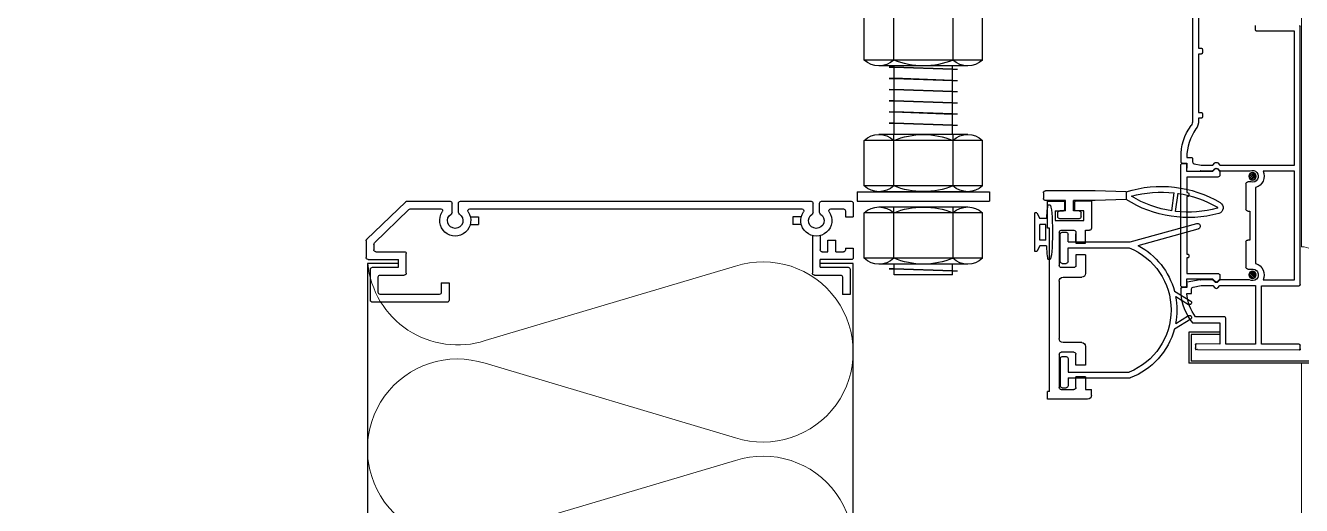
# Model space of a CAD drawing. Header units: millimetres. Extents: x -408440 to 245560, y -226171 to -13195.
# Drawn here: x 185272 to 186093, y -212579 to -212270 of the extents above; entities that cross this region are included whole.
import ezdxf
from ezdxf.xclip import XClip

# ---------------------------------------------------------------- set-up
doc = ezdxf.new("R2010")
doc.units = ezdxf.units.MM
doc.header["$LTSCALE"] = 5
doc.header["$MEASUREMENT"] = 0
doc.layers.get('0').update_dxf_attribs({"linetype": 'CONTINUOUS'})
for name, color, linetype, lineweight in [('A-DWXM-DOOR', 4, 'CONTINUOUS', 25), ('A-ELEV-LIN3', 8, 'CONTINUOUS', 18), ('A-WAXM-PANL', 6, 'CONTINUOUS', 20), ('A-XXXX-INSL2', 8, 'CONTINUOUS', 18)]:
    doc.layers.add(name, color=color, linetype=linetype, lineweight=lineweight)

# ---------------------------------------------------------------- blocks, each defined once
blk = doc.blocks.new('쫄대1')
at = {"color": 7}
for p, q in [((1931719.42, 129194.81), (1931719.42, 129194.31)), ((1931722.92, 129192.21), (1931721.42, 129191.41)), ((1931722.92, 129193.85), (1931722.92, 129192.21)), ((1931724.42, 129193.71), (1931728.42, 129193.71)), ((1931724.42, 129193.71), (1931724.42, 129192.21)), ((1931724.42, 129192.21), (1931728.42, 129192.21)), ((1931728.42, 129193.71), (1931728.42, 129192.21)), ((1931729.92, 129193.85), (1931729.92, 129192.21)), ((1931731.42, 129191.41), (1931729.92, 129192.21)), ((1931733.42, 129194.81), (1931733.42, 129194.31)), ((1931721.42, 129191.41), (1931721.42, 129190.91)), ((1931721.42, 129190.91), (1931731.42, 129190.91)), ((1931731.42, 129191.41), (1931731.42, 129190.91))]:
    blk.add_line(p, q, dxfattribs=at)
blk.add_ellipse((1931726.42, 129194.81), major_axis=(-7, 0), ratio=0.085714, start_param=3.141593, end_param=6.283185, dxfattribs=at)
at = {"color": 7, "extrusion": (0, 0, -1)}
for centre, major_axis, start_param, end_param in [((1931729.06, 129194.32), (9.64, 0.01), 2.261533, 3.134107), ((1931723.77, 129194.32), (-9.64, 0.01), 3.149078, 4.021652)]:
    blk.add_ellipse(centre, major_axis=major_axis, ratio=0.062704, start_param=start_param, end_param=end_param, dxfattribs=at)
blk = doc.blocks.new('rubber bk')
at = {"color": 8}
for p, q in [((1933005.7, 129232.36), (1933005.7, 129222.06)), ((1933006.7, 129233.36), (1933008.2, 129233.36)), ((1933008.2, 129231.86), (1933008.2, 129233.36)), ((1933011.5, 129231.86), (1933008.2, 129231.86)), ((1933011.5, 129231.86), (1933011.5, 129229.36)), ((1933014.5, 129231.86), (1933014.5, 129229.36)), ((1933019.3, 129231.86), (1933014.5, 129231.86)), ((1933042.9, 129231.86), (1933038.1, 129231.86)), ((1933042.9, 129231.86), (1933042.9, 129229.36)), ((1933045.9, 129229.36), (1933045.9, 129231.86)), ((1933045.9, 129231.86), (1933049.2, 129231.86)), ((1933049.2, 129231.86), (1933049.2, 129232.86)), ((1933056.7, 129233.36), (1933049.7, 129233.36)), ((1933051.7, 129224.06), (1933051.7, 129231.36)), ((1933051.7, 129231.36), (1933054.2, 129231.36)), ((1933054.2, 129231.36), (1933054.2, 129229.26)), ((1933056.7, 129233.36), (1933056.7, 129229.26)), ((1933008.2, 129225.56), (1933008.2, 129228.86)), ((1933008.7, 129229.36), (1933011.5, 129229.36)), ((1933014.5, 129229.36), (1933017.3, 129229.36)), ((1933017.8, 129228.86), (1933017.8, 129225.56)), ((1933020.3, 129230.86), (1933020.3, 129226.06)), ((1933037.1, 129226.06), (1933037.1, 129230.86)), ((1933039.6, 129228.86), (1933039.6, 129225.56)), ((1933042.9, 129229.36), (1933040.1, 129229.36)), ((1933048.7, 129229.36), (1933045.9, 129229.36)), ((1933046.25, 129229.36), (1933048.25, 129229.36)), ((1933049.2, 129225.56), (1933049.2, 129228.86)), ((1933056.4, 129228.96), (1933054.5, 129228.96)), ((1933017.3, 129225.06), (1933008.7, 129225.06)), ((1933036.1, 129225.06), (1933021.3, 129225.06)), ((1933048.7, 129225.06), (1933040.1, 129225.06)), ((1933054.2, 129224.06), (1933054.2, 129226.16)), ((1933056.4, 129226.46), (1933054.5, 129226.46)), ((1933056.7, 129222.06), (1933056.7, 129226.16)), ((1933005.7, 129222.06), (1933007.7, 129222.06)), ((1933007.7, 129222.56), (1933007.7, 129222.06)), ((1933007.7, 129222.56), (1933049.7, 129222.56)), ((1933049.7, 129222.56), (1933049.7, 129222.06)), ((1933049.7, 129222.06), (1933056.7, 129222.06)), ((1933054.2, 129224.06), (1933051.7, 129224.06))]:
    blk.add_line(p, q, dxfattribs=at)
for centre, radius, start, end in [((1933006.7, 129232.36), 1, 90, 180), ((1933019.3, 129230.86), 1, 0, 90), ((1933038.1, 129230.86), 1, 90, 180), ((1933049.7, 129232.86), 0.5, 90, 180), ((1933008.7, 129228.86), 0.5, 90, 180), ((1933017.3, 129228.86), 0.5, 0, 90), ((1933040.1, 129228.86), 0.5, 90, 180), ((1933048.7, 129228.86), 0.5, 0, 90), ((1933054.5, 129229.26), 0.3, 180, 270), ((1933056.4, 129229.26), 0.3, 270, 0), ((1933008.7, 129225.56), 0.5, 180, 270), ((1933017.3, 129225.56), 0.5, 270, 0), ((1933021.3, 129226.06), 1, 180, 270), ((1933036.1, 129226.06), 1, 270, 0), ((1933040.1, 129225.56), 0.5, 180, 270), ((1933048.7, 129225.56), 0.5, 270, 0), ((1933054.5, 129226.16), 0.3, 90, 180), ((1933056.4, 129226.16), 0.3, 0, 90)]:
    blk.add_arc(centre, radius, start, end, dxfattribs=at)
blk = doc.blocks.new('side rubber')
at = {"color": 8}
for p, q in [((1933119.27, 129317.92), (1933123.92, 129318.54)), ((1933119.4, 129316.93), (1933124.05, 129317.55)), ((1933122.32, 129305.21), (1933122.07, 129297.21)), ((1933124.32, 129305.21), (1933122.32, 129305.21)), ((1933124.32, 129305.21), (1933124.57, 129297.21)), ((1933122.07, 129297.21), (1933122.07, 129291.61)), ((1933124.57, 129297.21), (1933124.57, 129284.41)), ((1933117.87, 129293.61), (1933118.87, 129293.61)), ((1933122.07, 129296.26), (1933122.07, 129292.16)), ((1933117.37, 129293.11), (1933117.37, 129288.11)), ((1933119.37, 129293.11), (1933119.37, 129291.61)), ((1933119.37, 129291.61), (1933122.07, 129291.61)), ((1933117.87, 129287.61), (1933118.87, 129287.61)), ((1933119.37, 129289.61), (1933119.37, 129288.11)), ((1933119.37, 129289.61), (1933122.07, 129289.61)), ((1933122.07, 129289.61), (1933122.07, 129284.41)), ((1933122.07, 129284.96), (1933122.07, 129289.06)), ((1933124.07, 129283.91), (1933122.57, 129283.91))]:
    blk.add_line(p, q, dxfattribs=at)
for centre, radius, start, end in [((1933120.21, 129328.61), 1.54, 30.4539, 164.775), ((1933147.46, 129321.19), 29.78, 164.775, 212.4292), ((1933147.46, 129321.19), 28.38, 164.775, 186.6051), ((1933120.21, 129328.61), 0.135, 30.4539, 164.775), ((1933095.85, 129314.29), 28.38, 8.6238, 30.4539), ((1933095.9, 129314.18), 29.8, 342.5101, 30.683), ((1933147.46, 129321.19), 28.38, 188.6238, 211.0933), ((1933095.85, 129314.29), 28.38, 344.1356, 6.6051), ((1933117.87, 129293.11), 0.5, 90, 180), ((1933118.87, 129293.11), 0.5, 0, 90), ((1933117.87, 129288.11), 0.5, 180, 270), ((1933118.87, 129288.11), 0.5, 270, 0), ((1933122.57, 129284.41), 0.5, 180, 270), ((1933124.07, 129284.41), 0.5, 270, 0)]:
    blk.add_arc(centre, radius, start, end, dxfattribs=at)
blk = doc.blocks.new('inner rubber')
at = {"color": 8}
for p, q in [((1933104.54, 129319.62), (1933107.1, 129323.81)), ((1933105.91, 129319.94), (1933107.96, 129323.28)), ((1933112.91, 129319.94), (1933110.86, 129323.28)), ((1933114.27, 129319.62), (1933111.71, 129323.81)), ((1933125.98, 129310.31), (1933130.26, 129325.73)), ((1933126.91, 129308.26), (1933131.65, 129325.35)), ((1933091.91, 129292.26), (1933091.91, 129308.26)), ((1933093.41, 129292.26), (1933093.41, 129307.98)), ((1933125.41, 129292.26), (1933125.41, 129307.98)), ((1933126.91, 129292.26), (1933126.91, 129308.26)), ((1933089.41, 129290.76), (1933089.41, 129291.76)), ((1933091.91, 129292.26), (1933089.91, 129292.26)), ((1933096.91, 129292.26), (1933093.41, 129292.26)), ((1933097.41, 129290.76), (1933097.41, 129291.76)), ((1933121.41, 129290.76), (1933121.41, 129291.76)), ((1933121.91, 129292.26), (1933125.41, 129292.26)), ((1933126.91, 129292.26), (1933128.91, 129292.26)), ((1933129.41, 129290.76), (1933129.41, 129291.76)), ((1933096.91, 129290.26), (1933089.91, 129290.26)), ((1933121.91, 129290.26), (1933128.91, 129290.26))]:
    blk.add_line(p, q, dxfattribs=at)
for centre, radius, start, end in [((1933107.53, 129323.54), 0.5, 328.552, 148.5535), ((1933111.29, 129323.54), 0.5, 31.4465, 211.448), ((1933130.96, 129325.54), 0.723, 344.4748, 164.4759), ((1933109.41, 129301.5), 18.76, 79.2477, 100.7523), ((1933109.41, 129301.5), 18.76, 105.0232, 158.878), ((1933109.41, 129301.5), 17.26, 22.0317, 157.9683), ((1933109.41, 129301.5), 18.76, 27.9822, 74.9768), ((1933089.91, 129291.76), 0.5, 90, 180), ((1933089.91, 129290.76), 0.5, 180, 270), ((1933096.91, 129291.76), 0.5, 0, 90), ((1933096.91, 129290.76), 0.5, 270, 0), ((1933121.91, 129291.76), 0.5, 90, 180), ((1933121.91, 129290.76), 0.5, 180, 270), ((1933128.91, 129291.76), 0.5, 0, 90), ((1933128.91, 129290.76), 0.5, 270, 0)]:
    blk.add_arc(centre, radius, start, end, dxfattribs=at)
blk = doc.blocks.new('고정볼트')
at = {"color": 8}
for p, q in [((1934022.48, 124738.28), (1934045.35, 124738.28)), ((1934026.29, 124726.28), (1934026.29, 124738.28)), ((1934041.54, 124726.28), (1934041.54, 124738.28)), ((1934018.66, 124726.28), (1934018.66, 124736.78)), ((1934018.66, 124736.78), (1934049.16, 124736.78)), ((1934049.16, 124726.28), (1934049.16, 124736.78)), ((1934050.91, 124726.28), (1934016.91, 124726.28)), ((1934016.91, 124726.28), (1934016.91, 124723.83)), ((1934050.91, 124723.83), (1934016.91, 124723.83)), ((1934018.66, 124726.28), (1934049.16, 124726.28)), ((1934050.91, 124726.28), (1934050.91, 124723.83)), ((1934050.91, 124717.83), (1934016.91, 124717.83)), ((1934016.91, 124717.83), (1934016.91, 124715.38)), ((1934050.91, 124717.83), (1934050.91, 124715.38)), ((1934050.91, 124715.38), (1934016.91, 124715.38)), ((1934022.48, 124715.38), (1934045.35, 124715.38)), ((1934026.29, 124702.18), (1934026.29, 124715.38)), ((1934041.54, 124702.18), (1934041.54, 124715.38)), ((1934018.66, 124702.18), (1934018.66, 124713.88)), ((1934018.66, 124713.88), (1934049.16, 124713.88)), ((1934049.16, 124702.18), (1934049.16, 124713.88)), ((1934018.66, 124702.18), (1934049.16, 124702.18)), ((1934022.48, 124700.68), (1934045.35, 124700.68)), ((1934025.11, 124699.75), (1934026.41, 124699.79)), ((1934025.11, 124699.75), (1934026.41, 124699.74)), ((1934025.17, 124699.75), (1934026.41, 124699.83)), ((1934026.41, 124683.01), (1934026.41, 124700.68)), ((1934026.41, 124699.83), (1934041.41, 124700.36)), ((1934026.41, 124699.79), (1934041.41, 124700.31)), ((1934026.41, 124699.74), (1934041.41, 124700.26)), ((1934041.41, 124683.01), (1934041.41, 124700.68)), ((1934042.71, 124700.35), (1934041.41, 124700.36)), ((1934041.41, 124700.31), (1934042.71, 124700.35)), ((1934042.66, 124700.35), (1934041.41, 124700.26)), ((1934025.11, 124696.86), (1934026.41, 124696.9)), ((1934025.11, 124696.86), (1934026.41, 124696.86)), ((1934025.17, 124696.87), (1934026.41, 124696.95)), ((1934026.41, 124696.95), (1934041.41, 124697.48)), ((1934026.41, 124696.9), (1934041.41, 124697.43)), ((1934026.41, 124696.86), (1934041.41, 124697.38)), ((1934026.41, 124694.07), (1934041.41, 124694.59)), ((1934026.41, 124694.02), (1934041.41, 124694.55)), ((1934026.41, 124693.98), (1934041.41, 124694.5)), ((1934042.71, 124697.47), (1934041.41, 124697.48)), ((1934041.41, 124697.43), (1934042.71, 124697.47)), ((1934042.66, 124697.47), (1934041.41, 124697.38)), ((1934041.41, 124694.55), (1934042.71, 124694.59)), ((1934042.71, 124694.59), (1934041.41, 124694.59)), ((1934042.66, 124694.58), (1934041.41, 124694.5)), ((1934025.11, 124693.98), (1934026.41, 124694.02)), ((1934025.11, 124693.98), (1934026.41, 124693.98)), ((1934025.11, 124691.1), (1934026.41, 124691.14)), ((1934025.11, 124691.1), (1934026.41, 124691.09)), ((1934025.17, 124693.99), (1934026.41, 124694.07)), ((1934025.17, 124691.1), (1934026.41, 124691.19)), ((1934026.41, 124691.19), (1934041.41, 124691.71)), ((1934026.41, 124691.14), (1934041.41, 124691.67)), ((1934026.41, 124691.09), (1934041.41, 124691.62)), ((1934041.41, 124691.67), (1934042.71, 124691.71)), ((1934042.71, 124691.71), (1934041.41, 124691.71)), ((1934042.66, 124691.7), (1934041.41, 124691.62)), ((1934025.11, 124688.22), (1934026.41, 124688.26)), ((1934025.11, 124688.22), (1934026.41, 124688.21)), ((1934025.17, 124688.22), (1934026.41, 124688.31)), ((1934026.41, 124688.31), (1934041.41, 124688.83)), ((1934026.41, 124688.26), (1934041.41, 124688.78)), ((1934026.41, 124688.21), (1934041.41, 124688.74)), ((1934042.71, 124688.82), (1934041.41, 124688.83)), ((1934041.41, 124688.78), (1934042.71, 124688.82)), ((1934042.66, 124688.82), (1934041.41, 124688.74)), ((1934025.11, 124685.34), (1934026.41, 124685.38)), ((1934025.11, 124685.34), (1934026.41, 124685.33)), ((1934025.17, 124685.34), (1934026.41, 124685.42)), ((1934026.41, 124685.42), (1934041.41, 124685.95)), ((1934026.41, 124685.38), (1934041.41, 124685.9)), ((1934026.41, 124685.33), (1934041.41, 124685.86)), ((1934042.71, 124685.94), (1934041.41, 124685.95)), ((1934041.41, 124685.9), (1934042.71, 124685.94)), ((1934042.66, 124685.94), (1934041.41, 124685.86)), ((1934018.66, 124669.81), (1934018.66, 124681.51)), ((1934018.66, 124681.51), (1934049.16, 124681.51)), ((1934022.48, 124683.01), (1934045.35, 124683.01)), ((1934026.29, 124669.81), (1934026.29, 124683.01)), ((1934041.54, 124669.81), (1934041.54, 124683.01)), ((1934049.16, 124669.81), (1934049.16, 124681.51)), ((1934050.91, 124668.31), (1934016.91, 124668.31)), ((1934016.91, 124668.31), (1934016.91, 124665.86)), ((1934018.66, 124669.81), (1934049.16, 124669.81)), ((1934022.48, 124668.31), (1934045.35, 124668.31)), ((1934050.91, 124668.31), (1934050.91, 124665.86)), ((1934050.91, 124665.86), (1934016.91, 124665.86)), ((1934018.66, 124651.16), (1934018.66, 124662.86)), ((1934018.66, 124662.86), (1934049.16, 124662.86)), ((1934022.48, 124664.36), (1934045.35, 124664.36)), ((1934026.29, 124651.16), (1934026.29, 124664.36)), ((1934041.54, 124651.16), (1934041.54, 124664.36)), ((1934049.16, 124651.16), (1934049.16, 124662.86)), ((1934018.66, 124651.16), (1934049.16, 124651.16)), ((1934022.48, 124649.66), (1934045.35, 124649.66)), ((1934026.41, 124646.88), (1934026.41, 124649.66)), ((1934026.41, 124647.96), (1934041.41, 124648.49)), ((1934026.41, 124647.92), (1934041.41, 124648.44)), ((1934026.41, 124647.87), (1934041.41, 124648.4)), ((1934041.41, 124646.88), (1934041.41, 124649.66)), ((1934042.71, 124648.48), (1934041.41, 124648.49)), ((1934041.41, 124648.44), (1934042.71, 124648.48)), ((1934042.66, 124648.48), (1934041.41, 124648.4)), ((1934025.11, 124647.88), (1934026.41, 124647.92)), ((1934025.11, 124647.88), (1934026.41, 124647.87)), ((1934025.17, 124647.88), (1934026.41, 124647.96)), ((1934026.41, 124646.88), (1934041.41, 124646.88))]:
    blk.add_line(p, q, dxfattribs=at)
for centre, radius, start, end in [((1934022.48, 124732.69), 5.6, 47.0464, 132.9536), ((1934033.91, 124718.15), 20.13, 67.7416, 112.2584), ((1934045.35, 124732.69), 5.6, 47.0464, 132.9536), ((1934022.48, 124709.79), 5.6, 47.0464, 132.9536), ((1934033.91, 124695.25), 20.13, 67.7416, 112.2584), ((1934045.35, 124709.79), 5.6, 47.0464, 132.9536), ((1934022.48, 124706.28), 5.6, 227.0464, 312.9536), ((1934033.91, 124720.81), 20.13, 247.7416, 292.2584), ((1934045.35, 124706.28), 5.6, 227.0464, 312.9536), ((1934022.48, 124677.42), 5.6, 47.0464, 132.9536), ((1934033.91, 124662.88), 20.13, 67.7416, 112.2584), ((1934045.35, 124677.42), 5.6, 47.0464, 132.9536), ((1934022.48, 124673.91), 5.6, 227.0464, 312.9536), ((1934033.91, 124688.45), 20.13, 247.7416, 292.2584), ((1934045.35, 124673.91), 5.6, 227.0464, 312.9536), ((1934022.48, 124658.77), 5.6, 47.0464, 132.9536), ((1934033.91, 124644.23), 20.13, 67.7416, 112.2584), ((1934045.35, 124658.77), 5.6, 47.0464, 132.9536), ((1934022.48, 124655.26), 5.6, 227.0464, 312.9536), ((1934033.91, 124669.8), 20.13, 247.7416, 292.2584), ((1934045.35, 124655.26), 5.6, 227.0464, 312.9536)]:
    blk.add_arc(centre, radius, start, end, dxfattribs=at)
blk = doc.blocks.new('방열도어-양개')
at = {"color": 6}
for p, q in [((14.66, 3099.45), (14.66, 3062.4)), ((-13.04, 3020.26), (-13.04, 3086.65)), ((8.21, 3050.06), (7.72, 3049.57)), ((9.42, 3049.57), (8.92, 3050.06)), ((16.16, 3051.51), (16.16, 3050.34)), ((17.36, 3051.51), (16.16, 3051.51)), ((17.66, 3053.01), (17.66, 3051.81)), ((-1.7, 3047.97), (-0.91, 3047.18)), ((-1.68, 3048.4), (-0.49, 3047.2)), ((-1.53, 3048.7), (-0.18, 3047.35)), ((-1.31, 3048.93), (0.04, 3047.57)), ((-1.01, 3049.07), (0.19, 3047.88)), ((-0.58, 3049.09), (0.21, 3048.3)), ((-0.38, 3046.68), (0.46, 3046.68)), ((7.58, 3049.51), (-0.13, 3049.51)), ((12.61, 3049.51), (9.56, 3049.51)), ((0.96, 3046.18), (0.96, 3039.68)), ((101.99, 3041.23), (101.99, 3037.73)), ((110.16, 3041.73), (102.49, 3041.73)), ((110.66, 3038.85), (110.66, 3041.23)), ((112.33, 3038.85), (112.33, 3041.23)), ((203.06, 3041.73), (112.83, 3041.73)), ((203.56, 3038.85), (203.56, 3041.23)), ((205.22, 3038.85), (205.22, 3041.23)), ((216.78, 3041.73), (205.72, 3041.73)), ((227.18, 3031.87), (217.13, 3041.59)), ((-0.04, 3039.18), (-0.04, 3031.74)), ((0.46, 3039.18), (-0.04, 3039.18)), ((-0.04, 3039.18), (-0.04, 3031.74)), ((103.99, 3037.73), (101.99, 3037.73)), ((103.99, 3039.23), (103.99, 3037.73)), ((107.75, 3039.73), (104.49, 3039.73)), ((200.65, 3039.73), (115.23, 3039.73)), ((115.37, 3037.73), (117.53, 3037.73)), ((117.53, 3037.73), (117.53, 3035.73)), ((200.52, 3037.73), (198.39, 3037.73)), ((198.39, 3037.73), (198.39, 3035.73)), ((216.02, 3039.73), (208.13, 3039.73)), ((225.16, 3030.98), (216.35, 3039.61)), ((115.37, 3035.73), (117.53, 3035.73)), ((200.52, 3035.73), (198.39, 3035.73)), ((-0.04, 3031.74), (0.46, 3031.74)), ((0.96, 3031.24), (0.96, 3024.74)), ((108.49, 3031.68), (106.49, 3031.68)), ((106.49, 3028.68), (106.49, 3031.68)), ((108.49, 3028.68), (108.49, 3031.68)), ((110.49, 3032.86), (110.49, 3029.18)), ((112.49, 3032.86), (112.49, 3023.23)), ((225.33, 3030.6), (225.33, 3029.23)), ((227.33, 3031.51), (227.33, 3027.23)), ((103.99, 3029.68), (101.99, 3029.68)), ((101.99, 3029.68), (101.99, 3027.18)), ((103.99, 3029.68), (103.99, 3029.18)), ((106.49, 3028.68), (104.49, 3028.68)), ((109.99, 3028.68), (108.49, 3028.68)), ((216.99, 3023.23), (216.99, 3028.23)), ((224.83, 3028.73), (217.49, 3028.73)), ((-1.7, 3022.95), (-0.91, 3023.74)), ((-1.68, 3022.52), (-0.49, 3023.72)), ((-1.53, 3022.22), (-0.18, 3023.57)), ((0.46, 3024.24), (-0.38, 3024.24)), ((102.49, 3026.68), (110.49, 3026.68)), ((102.79, 3024.23), (102.79, 3017.73)), ((110.49, 3024.73), (103.29, 3024.73)), ((110.49, 3024.73), (110.49, 3026.68)), ((218.99, 3024.73), (218.99, 3026.73)), ((226.83, 3026.73), (218.99, 3026.73)), ((225.69, 3024.73), (218.99, 3024.73)), ((226.19, 3016.23), (226.19, 3024.23)), ((-1.31, 3021.99), (0.04, 3023.35)), ((-1.01, 3021.85), (0.19, 3023.04)), ((-0.58, 3021.83), (0.21, 3022.62)), ((0.03, 3021.5), (7.58, 3021.5)), ((7.72, 3021.44), (8.21, 3020.94)), ((8.92, 3020.94), (9.42, 3021.44)), ((9.56, 3021.5), (12.61, 3021.5)), ((12.7, 3021.48), (16.04, 3020.85)), ((16.16, 3020.67), (16.16, 3019.5)), ((104.79, 3022.23), (104.79, 3017.73)), ((111.99, 3022.73), (105.29, 3022.73)), ((207.99, 3020.73), (205.99, 3020.73)), ((205.99, 3020.73), (205.99, 3016.23)), ((207.99, 3020.73), (207.99, 3018.23)), ((223.69, 3022.73), (217.49, 3022.73)), ((224.19, 3018.23), (224.19, 3022.23)), ((-3.04, 3019.96), (-12.74, 3019.96)), ((-3.04, 3004.95), (-3.04, 3019.96)), ((16.16, 3019.5), (17.36, 3019.5)), ((17.66, 3019.2), (17.66, 3018)), ((102.79, 3017.73), (104.79, 3017.73)), ((208.49, 3017.73), (223.69, 3017.73)), ((206.49, 3015.73), (225.69, 3015.73)), ((14.66, 3010.45), (7.66, 3010.45)), ((7.66, 3010.45), (7.66, 3004.95)), ((7.66, 3008), (7.66, 3007.4)), ((7.66, 3008), (15.66, 3008)), ((7.66, 3007.4), (15.06, 3007.4)), ((15.06, 3007.4), (15.06, 3000.6)), ((15.66, 3008), (15.66, 3000)), ((-13.04, 3003.75), (-13.04, 3004.65)), ((-12.74, 3004.95), (-3.04, 3004.95)), ((7.66, 3004.95), (13.65, 3005.02)), ((13.95, 3005.03), (13.88, 3005.02)), ((13.95, 3005.03), (13.95, 3004.95)), ((13.95, 3004.72), (13.95, 3004.03)), ((-421.74, 3000.6), (15.06, 3000.6)), ((-13.04, 3003.55), (-13.04, 3003.45)), ((-12.94, 3003.45), (-13.04, 3003.45)), ((13.45, 3003.53), (-12.74, 3003.45)), ((13.95, 3003.53), (13.78, 3003.53)), ((13.95, 3003.7), (13.95, 3003.53)), ((-422.34, 3000), (15.66, 3000))]:
    blk.add_line(p, q, dxfattribs=at)
for p, q in [((101.99, 3025.7), (110.49, 3025.7)), ((218.99, 3025.7), (226.99, 3025.7))]:
    blk.add_line(p, q)
for points in [[(13.16, 3096.1), (13.16, 3081.1), (12.46, 3081.1, 0.414214), (12.16, 3080.8), (12.16, 3079.9, 0.414214), (12.46, 3079.6), (13.16, 3079.6), (13.16, 3064.59), (12.46, 3064.59, 0.414214), (12.16, 3064.29), (12.16, 3063.39, 0.414214), (12.46, 3063.09), (13.12, 3063.09), (13.12, 3062.42, 0.160398), (13.8, 3060.34, -0.156655), (16.16, 3053.01), (14.96, 3053.01, 0.414215), (14.66, 3052.71), (14.66, 3051.84, -0.360888), (14.25, 3051.34), (12.5, 3051.02, -0.046392), (12.41, 3051.01), (9.48, 3051.01), (8.92, 3051.56, 0.414204), (8.21, 3051.56), (7.66, 3051.01), (-11.54, 3051.01), (-11.54, 3085.45), (-1.84, 3085.45, 0.414214), (-1.54, 3085.75), (-1.54, 3086.95)], [(14.96, 3018), (14.96, 3019.11, 0.360887), (14.55, 3019.61), (12.5, 3019.99, 0.046392), (12.41, 3020), (9.48, 3020), (8.92, 3019.44, -0.414204), (8.21, 3019.44), (7.66, 3020), (-1.54, 3020), (-1.54, 3004.95), (6.16, 3004.95), (6.16, 3011.65, -0.414214), (6.46, 3011.95), (13.92, 3011.95, 0.137442), (16.15, 3018), (14.96, 3018, 0.137442)]]:
    blk.add_lwpolyline(points, format="xyb", dxfattribs=at)
for points in [[(8.29, 3021.04, 0.414204), (8.85, 3021.04), (9.43, 3021.63), (16.26, 3021.63), (16.26, 3019.93, 0.414214), (16.56, 3019.63), (17.36, 3019.63, 0.414214), (17.66, 3019.93), (17.66, 3051.14, 0.414214), (17.36, 3051.44), (16.56, 3051.44, 0.414214), (16.26, 3051.14), (16.26, 3049.44), (9.43, 3049.44), (8.85, 3050.02, 0.414204), (8.29, 3050.02), (7.66, 3049.4), (7.66, 3048.44, 0.414214), (8.16, 3047.94), (16.16, 3047.94), (16.16, 3043.93), (15.96, 3043.93, 0.414214), (15.66, 3043.63), (15.66, 3043.23, 0.414214), (15.96, 3042.93), (16.16, 3042.93), (16.16, 3028.13), (15.96, 3028.13, 0.414214), (15.66, 3027.83), (15.66, 3027.43, 0.414214), (15.96, 3027.13), (16.16, 3027.13), (16.16, 3023.13), (8.16, 3023.13, 0.414214), (7.66, 3022.63), (7.66, 3021.67)], [(-1.54, 3025.67, 0.470454), (-3.44, 3021.46), (-11.54, 3021.46), (-11.54, 3049.47), (-3.44, 3049.47, 0.470454), (-1.54, 3045.25)]]:
    blk.add_lwpolyline(points, format="xyb", close=True, dxfattribs=at)
for centre in [(-0.74, 3048.14), (-0.74, 3022.78)]:
    blk.add_circle(centre, 0.97, dxfattribs=at)
for centre, radius, start, end in [((-12.74, 3086.65), 0.3, 90, 180), ((16.66, 3062.4), 2, 180, 216.45), ((4.32, 3053.29), 13.34, 358.7966, 36.45), ((8.57, 3049.71), 0.5, 45.0009, 134.9991), ((15.96, 3050.34), 0.2, 295.0171, 0.0001), ((17.36, 3051.81), 0.3, 270, 359.9958), ((-0.74, 3048.14), 1.5, 65.9069, 284.071), ((0.46, 3046.18), 0.5, 0, 90), ((7.58, 3049.71), 0.2, 270, 314.9991), ((9.56, 3049.71), 0.2, 225.0009, 270), ((12.61, 3049.71), 0.2, 270, 295.0171), ((102.49, 3041.23), 0.5, 90, 180), ((110.16, 3041.23), 0.5, 0, 90), ((112.83, 3041.23), 0.5, 90, 180), ((203.06, 3041.23), 0.5, 0, 90), ((205.72, 3041.23), 0.5, 90, 180), ((216.78, 3041.23), 0.5, 45.9282, 90), ((216.79, 3041.23), 0.5, 36.1547, 90), ((0.46, 3039.68), 0.5, 270, 0), ((104.49, 3039.23), 0.5, 90, 180), ((104.49, 3039.23), 0.5, 90, 180), ((111.49, 3036.73), 4, 146.251, 33.749), ((107.75, 3039.23), 0.5, 326.251, 90), ((107.75, 3039.23), 0.5, 326.251, 90), ((111.49, 3036.73), 2, 122.231, 57.769), ((110.16, 3038.85), 0.5, 302.231, 0), ((112.83, 3038.85), 0.5, 180, 237.769), ((115.23, 3039.23), 0.5, 90, 213.749), ((204.39, 3036.73), 4, 146.251, 33.749), ((200.65, 3039.23), 0.5, 326.251, 90), ((204.39, 3036.73), 2, 122.231, 57.769), ((203.06, 3038.85), 0.5, 302.231, 0), ((205.72, 3038.85), 0.5, 180, 237.769), ((208.13, 3039.23), 0.5, 90, 213.749), ((216.02, 3039.23), 0.5, 48.6584, 90), ((0.46, 3031.24), 0.5, 0, 90), ((224.83, 3030.6), 0.5, 0, 48.6584), ((226.83, 3031.51), 0.5, 0, 48.6584), ((226.83, 3031.51), 0.5, 0, 45.9282), ((102.49, 3027.18), 0.5, 180, 270), ((104.49, 3029.18), 0.5, 180, 270), ((109.99, 3029.18), 0.5, 270, 0), ((217.49, 3028.23), 0.5, 90, 180), ((224.83, 3029.23), 0.5, 270, 0), ((226.83, 3027.23), 0.5, 270, 0), ((-0.74, 3022.78), 1.5, 75.929, 301.1315), ((0.46, 3024.74), 0.5, 270, 0), ((103.29, 3024.23), 0.5, 90, 180), ((225.69, 3024.23), 0.5, 0, 90), ((7.58, 3021.3), 0.2, 45.0009, 90), ((8.57, 3021.3), 0.5, 225.0009, 314.9991), ((9.56, 3021.3), 0.2, 90, 134.9991), ((12.61, 3021.3), 0.2, 64.9831, 90), ((15.96, 3020.67), 0.2, 359.9999, 64.9831), ((105.29, 3022.23), 0.5, 90, 180), ((111.99, 3023.23), 0.5, 270, 0), ((217.49, 3023.23), 0.5, 180, 270), ((223.69, 3022.23), 0.5, 0, 90), ((-12.74, 3020.26), 0.3, 180, 270), ((4.24, 3018.96), 13.45, 320.74, 355.8923), ((17.36, 3019.2), 0.3, 0, 90), ((208.49, 3018.23), 0.5, 180, 270), ((223.69, 3018.23), 0.5, 270, 0), ((206.49, 3016.23), 0.5, 180, 270), ((225.69, 3016.23), 0.5, 270, 0), ((-12.74, 3004.65), 0.3, 90, 180), ((13.45, 3004.03), 0.5, 270.1606, 0), ((13.65, 3004.72), 0.3, 0, 90.6758), ((-12.74, 3003.75), 0.3, 180, 270.1606)]:
    blk.add_arc(centre, radius, start, end, dxfattribs=at)
at = {"layer": 'A-DWXM-DOOR'}
for p, q in [((101.99, 77.92), (101.99, 3025.7)), ((226.99, 3025.7), (226.99, 77.92))]:
    blk.add_line(p, q, dxfattribs=at)
at = {"layer": 'A-XXXX-INSL2'}
blk.add_lwpolyline([(132.29, 2930.85, -1.37259), (132.29, 2975), (196.69, 2955.85, 1.37259), (196.69, 3000), (132.29, 2980.85, -1.37259), (132.29, 3025), (196.69, 3005.85, 0.478947), (226.89, 3025.7, 0.478947)], format="xyb", dxfattribs=at)
blk.add_blockref('고정볼트', (-1933949.97, -121624.13))
at = {"rotation": 90}
for name, p in [('side rubber', (129336.96, -1930080.16)), ('rubber bk', (129274.06, -1930014.95)), ('쫄대1', (129246.15, -1928692.68))]:
    blk.add_blockref(name, p, dxfattribs=at)
at = {"color": 4, "rotation": 90}
blk.add_blockref('inner rubber', (129338.97, -1930095.68), dxfattribs=at)
blk = doc.blocks.new('지하2층')
at = {"layer": 'A-ELEV-LIN3'}
blk.add_line((4825973.76, -398118.71), (4825973.76, -401118.71), dxfattribs=at)
at = {"layer": 'A-WAXM-PANL', "ltscale": 500}
blk.add_lwpolyline([(4823473.76, -397118.71), (4825973.76, -397118.71), (4825973.76, -398088.71)], dxfattribs=at)
at = {"layer": 'A-XXXX-INSL2'}
blk.add_lwpolyline([(4825979.06, -398095.99, 0.509267), (4825973.76, -398088.71)], format="xyb", dxfattribs=at)
at = {"xscale": -1}
blk.add_blockref('방열도어-양개', (4825960.42, -401118.71), dxfattribs=at)

msp = doc.modelspace()

# ---------------------------------------------------------------- block references
ref = msp.add_blockref('지하2층', (-11878841.89, 782809.41), dxfattribs=dict(xscale=2.5, yscale=2.5, zscale=2.5))
XClip(ref).set_block_clipping_path([(4808205.797060851, -403539.763741599), (4837560.757056457, -389539.1669572717)])

doc.saveas('drawing.dxf')
